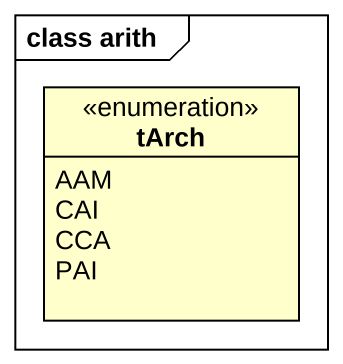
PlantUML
@startuml
mainframe class arith
hide circle
hide empty members
enum tArch {
  AAM
  CAI
  CCA
  PAI
}
@enduml
